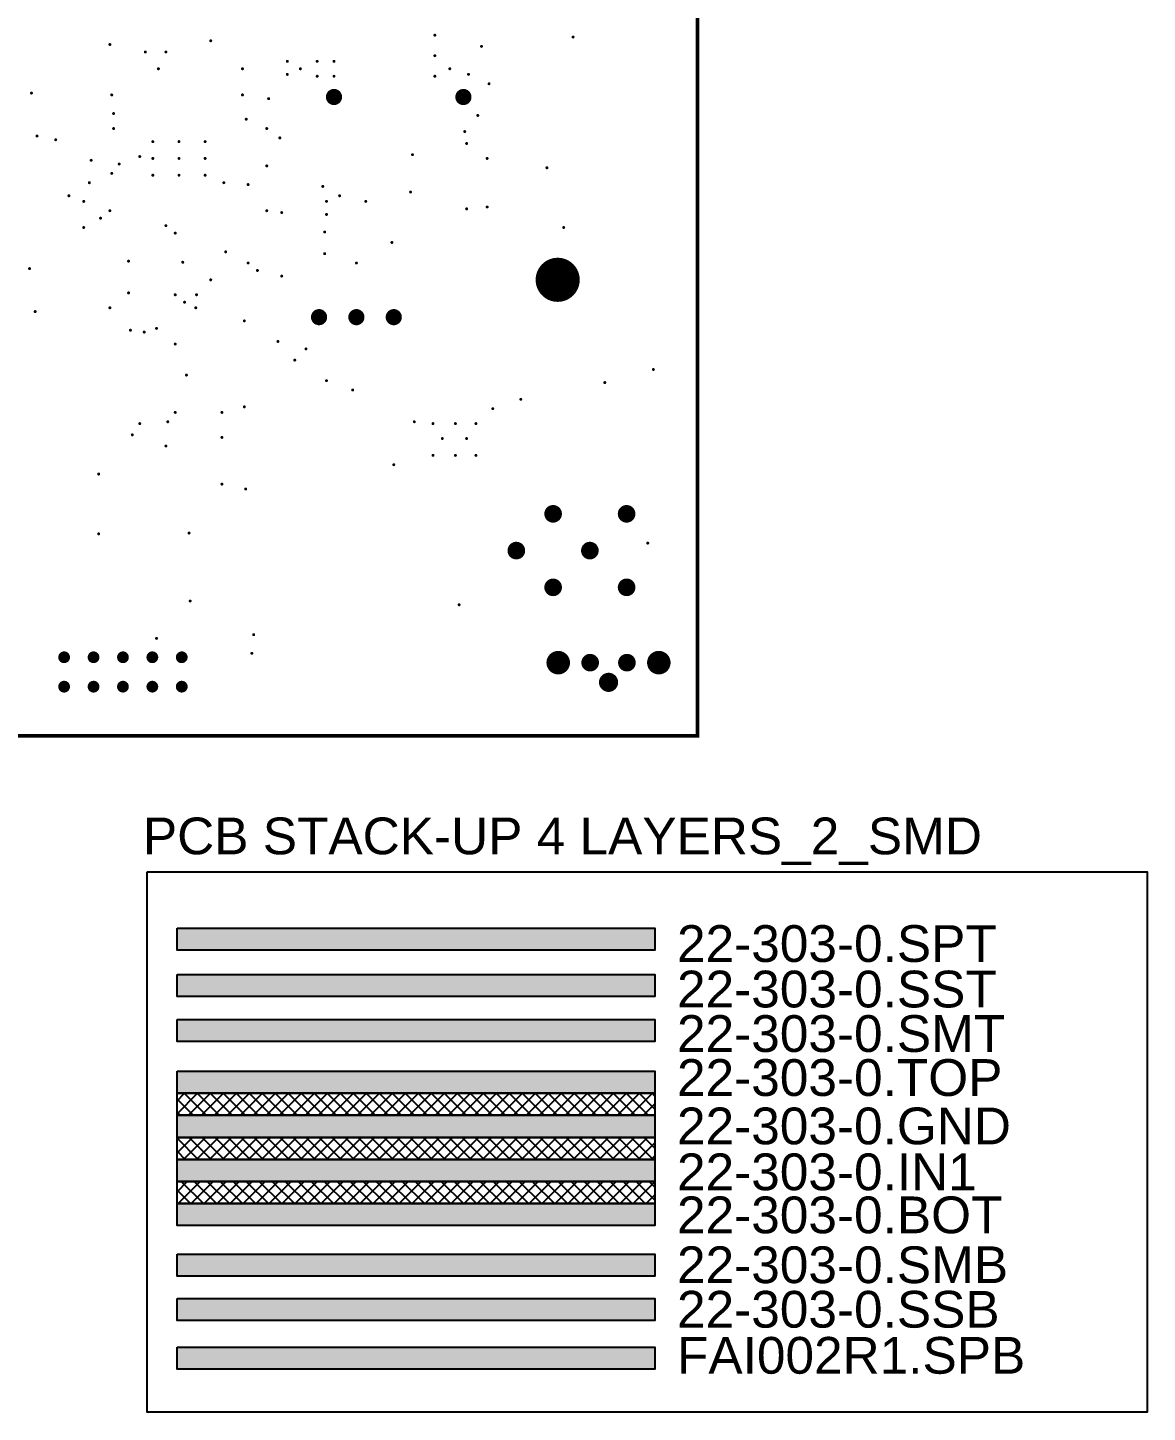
# Model space of a CAD drawing. Extents: x 360 to 555, y 561 to 888.
# Drawn here: x 478.4 to 554.5, y 577.6 to 671.8 of the extents above; entities that cross this region are included whole.
import ezdxf

# ---------------------------------------------------------------- set-up
doc = ezdxf.new("R2010")
doc.units = 0
doc.header["$LTSCALE"] = 10
doc.header["$MEASUREMENT"] = 0
doc.layers.get('0').update_dxf_attribs({"linetype": 'CONTINUOUS'})
for name, color, linetype in [('22-303-0_DRD', 6, 'CONTINUOUS'), ('22-303-0_DRL', 1, 'CONTINUOUS'), ('OGGETTO', 7, 'CONTINUOUS'), ('THRUHOLE_NPT', 7, 'CONTINUOUS'), ('THRUHOLE_TAP', 1, 'CONTINUOUS')]:
    doc.layers.add(name, color=color, linetype=linetype)
doc.styles.add('STILE25', font='arial.ttf', dxfattribs={"width": 1.2, "height": 2.5})

# ---------------------------------------------------------------- blocks, each defined once
blk = doc.blocks.new('ROUND_28')
at = {"const_width": 0.54991}
blk.add_lwpolyline([(-0.274954, 0, 1), (0.274954, 0, 1)], format="xyb", close=True, dxfattribs=at)
blk = doc.blocks.new('ROUND_30')
at = {"const_width": 0.65024}
blk.add_lwpolyline([(-0.32512, 0, 1), (0.32512, 0, 1)], format="xyb", close=True, dxfattribs=at)
blk = doc.blocks.new('ROUND_111')
at = {"const_width": 1.49987}
blk.add_lwpolyline([(-0.749934, 0, 1), (0.749934, 0, 1)], format="xyb", close=True, dxfattribs=at)
blk = doc.blocks.new('ROUND_112')
at = {"const_width": 0.59944}
blk.add_lwpolyline([(-0.29972, 0, 1), (0.29972, 0, 1)], format="xyb", close=True, dxfattribs=at)
blk = doc.blocks.new('ROUND_113')
at = {"const_width": 0.40005}
blk.add_lwpolyline([(-0.200024, 0, 1), (0.200024, 0, 1)], format="xyb", close=True, dxfattribs=at)
blk = doc.blocks.new('ROUND_114')
at = {"const_width": 0.8001}
blk.add_lwpolyline([(-0.40005, 0, 1), (0.40005, 0, 1)], format="xyb", close=True, dxfattribs=at)
blk = doc.blocks.new('ROUND_115')
at = {"const_width": 0.10033}
blk.add_lwpolyline([(-0.050164, 0, 1), (0.050164, 0, 1)], format="xyb", close=True, dxfattribs=at)
blk = doc.blocks.new('ROUND_116')
at = {"const_width": 0.10033}
blk.add_lwpolyline([(-0.050164, 0, 1), (0.050164, 0, 1)], format="xyb", close=True, dxfattribs=at)
blk = doc.blocks.new('ROUND_117')
at = {"const_width": 0.10033}
blk.add_lwpolyline([(-0.050164, 0, 1), (0.050164, 0, 1)], format="xyb", close=True, dxfattribs=at)
blk = doc.blocks.new('ROUND_108')
at = {"const_width": 0.10033}
blk.add_lwpolyline([(-0.050164, 0, 1), (0.050164, 0, 1)], format="xyb", close=True, dxfattribs=at)
blk = doc.blocks.new('ROUND_85')
at = {"const_width": 0.8001}
blk.add_lwpolyline([(-0.40005, 0, 1), (0.40005, 0, 1)], format="xyb", close=True, dxfattribs=at)
blk = doc.blocks.new('ROUND_82')
at = {"const_width": 1.49987}
blk.add_lwpolyline([(-0.749934, 0, 1), (0.749934, 0, 1)], format="xyb", close=True, dxfattribs=at)

msp = doc.modelspace()

# ---------------------------------------------------------------- hatches: boundary and pattern name
at = {"layer": 'OGGETTO'}
h = msp.add_hatch(color=6, dxfattribs=at)
h.paths.add_polyline_path([(521.03, 610.517), (488.53, 610.517), (488.53, 609.017), (521.03, 609.017)])
h.paths.add_polyline_path([(521.03, 582.023), (488.53, 582.023), (488.53, 580.523), (521.03, 580.523)])
h = msp.add_hatch(color=7, dxfattribs=at)
h.paths.add_polyline_path([(521.03, 607.368), (488.53, 607.368), (488.53, 605.868), (521.03, 605.868)])
h.paths.add_polyline_path([(521.03, 585.332), (488.53, 585.332), (488.53, 583.832), (521.03, 583.832)])
h = msp.add_hatch(color=3, dxfattribs=at)
h.paths.add_polyline_path([(521.03, 604.31), (488.53, 604.31), (488.53, 602.81), (521.03, 602.81)])
h.paths.add_polyline_path([(521.03, 588.346), (488.53, 588.346), (488.53, 586.846), (521.03, 586.846)])
h = msp.add_hatch(color=1, dxfattribs=at)
h.paths.add_polyline_path([(521.03, 600.794), (488.53, 600.794), (488.53, 599.294), (521.03, 599.294)])
h.paths.add_polyline_path([(521.03, 597.794), (488.53, 597.794), (488.53, 596.294), (521.03, 596.294)])
h.paths.add_polyline_path([(521.03, 594.794), (488.53, 594.794), (488.53, 593.294), (521.03, 593.294)])
h.paths.add_polyline_path([(521.03, 591.794), (488.53, 591.794), (488.53, 590.294), (521.03, 590.294)])
h = msp.add_hatch(dxfattribs=at)
h.set_pattern_fill('ANSI37', color=256, scale=5, style=0)
h.set_pattern_definition([(45, (428.03836, 340.2991), (-0.4419417, 0.4419417), []), (135, (428.03836, 340.2991), (-0.4419417, -0.4419417), [])])
h.paths.add_polyline_path([(521.03, 599.294), (488.53, 599.294), (488.53, 597.794), (521.03, 597.794)])
h.paths.add_polyline_path([(521.03, 596.294), (488.53, 596.294), (488.53, 594.794), (521.03, 594.794)])
h.paths.add_polyline_path([(521.03, 593.294), (488.53, 593.294), (488.53, 591.794), (521.03, 591.794)])

# ---------------------------------------------------------------- linework, layer by layer
at = {"layer": '22-303-0_DRD', "const_width": 0.254}
msp.add_lwpolyline([(504.415, 863.605), (504.415, 853.605), (509.416, 853.605), (509.416, 863.605), (523.914, 863.605), (523.914, 623.606), (383.914, 623.606), (383.914, 863.605), (504.415, 863.605)], dxfattribs=at)
at = {"layer": '22-303-0_DRL', "const_width": 0.254}
msp.add_lwpolyline([(504.415, 863.605), (504.415, 853.605), (509.416, 853.605), (509.416, 863.605), (523.914, 863.605), (523.914, 623.606), (383.914, 623.606), (383.914, 863.605), (504.415, 863.605)], dxfattribs=at)
at = {"layer": 'OGGETTO'}
for points in [[(486.505, 614.361), (554.509, 614.361), (554.509, 577.597), (486.505, 577.597)], [(488.53, 610.517), (521.03, 610.517), (521.03, 609.017), (488.53, 609.017)], [(488.53, 607.368), (521.03, 607.368), (521.03, 605.868), (488.53, 605.868)], [(488.53, 604.31), (521.03, 604.31), (521.03, 602.81), (488.53, 602.81)], [(488.53, 600.794), (521.03, 600.794), (521.03, 599.294), (488.53, 599.294)], [(488.53, 599.294), (521.03, 599.294), (521.03, 597.794), (488.53, 597.794)], [(488.53, 597.794), (521.03, 597.794), (521.03, 596.294), (488.53, 596.294)], [(488.53, 596.294), (521.03, 596.294), (521.03, 594.794), (488.53, 594.794)], [(488.53, 594.794), (521.03, 594.794), (521.03, 593.294), (488.53, 593.294)], [(488.53, 593.294), (521.03, 593.294), (521.03, 591.794), (488.53, 591.794)], [(488.53, 591.794), (521.03, 591.794), (521.03, 590.294), (488.53, 590.294)], [(488.53, 588.346), (521.03, 588.346), (521.03, 586.846), (488.53, 586.846)], [(488.53, 585.332), (521.03, 585.332), (521.03, 583.832), (488.53, 583.832)], [(488.53, 582.023), (521.03, 582.023), (521.03, 580.523), (488.53, 580.523)]]:
    msp.add_lwpolyline(points, close=True, dxfattribs=at)

# ---------------------------------------------------------------- block references
at = {"layer": '22-303-0_DRL'}
for name, p in [('ROUND_117', (483.965, 670.613)), ('ROUND_117', (490.823, 670.867)), ('ROUND_116', (506.063, 671.248)), ('ROUND_117', (509.238, 670.486)), ('ROUND_117', (515.461, 671.121)), ('ROUND_116', (486.378, 670.105)), ('ROUND_116', (487.775, 670.105)), ('ROUND_115', (496.03, 669.47)), ('ROUND_115', (498.062, 669.47)), ('ROUND_115', (499.205, 669.47)), ('ROUND_115', (506.063, 669.851)), ('ROUND_117', (487.267, 668.962)), ('ROUND_117', (492.982, 668.962)), ('ROUND_115', (496.03, 668.581)), ('ROUND_117', (496.919, 668.962)), ('ROUND_115', (498.062, 668.454)), ('ROUND_115', (499.205, 668.454)), ('ROUND_115', (506.063, 668.454)), ('ROUND_117', (507.079, 668.962)), ('ROUND_117', (508.349, 668.581)), ('ROUND_117', (509.746, 667.946)), ('ROUND_116', (478.631, 667.311)), ('ROUND_116', (484.092, 667.184)), ('ROUND_116', (492.982, 667.184)), ('ROUND_117', (494.76, 666.93)), ('ROUND_28', (499.205, 667.042)), ('ROUND_28', (508.004, 667.042)), ('ROUND_117', (484.219, 665.917)), ('ROUND_117', (508.984, 665.787)), ('ROUND_117', (484.219, 664.898)), ('ROUND_117', (493.236, 665.533)), ('ROUND_117', (494.633, 664.898)), ('ROUND_117', (508.095, 664.695)), ('ROUND_117', (479.012, 664.39)), ('ROUND_116', (480.282, 664.136)), ('ROUND_115', (486.886, 664.009)), ('ROUND_115', (488.664, 664.009)), ('ROUND_115', (490.442, 664.009)), ('ROUND_116', (495.522, 664.263)), ('ROUND_117', (508.222, 663.882)), ('ROUND_117', (485.997, 662.993)), ('ROUND_115', (486.886, 662.866)), ('ROUND_115', (488.664, 662.866)), ('ROUND_115', (490.442, 662.866)), ('ROUND_117', (504.539, 663.12)), ('ROUND_117', (509.619, 662.866)), ('ROUND_117', (482.695, 662.739)), ('ROUND_117', (484.092, 661.85)), ('ROUND_117', (484.6, 662.485)), ('ROUND_117', (494.633, 662.358)), ('ROUND_117', (513.683, 662.231)), ('ROUND_116', (482.568, 661.215)), ('ROUND_115', (486.886, 661.723)), ('ROUND_115', (488.664, 661.723)), ('ROUND_115', (490.442, 661.723)), ('ROUND_117', (491.712, 661.215)), ('ROUND_116', (493.363, 661.088)), ('ROUND_117', (498.443, 660.961)), ('ROUND_117', (481.179, 660.326)), ('ROUND_117', (499.586, 660.326)), ('ROUND_117', (504.412, 660.58)), ('ROUND_117', (482.187, 659.945)), ('ROUND_117', (483.965, 659.31)), ('ROUND_117', (494.633, 659.31)), ('ROUND_117', (495.649, 659.183)), ('ROUND_117', (498.697, 659.945)), ('ROUND_117', (498.697, 659.056)), ('ROUND_117', (501.364, 659.945)), ('ROUND_117', (508.222, 659.437)), ('ROUND_117', (509.619, 659.564)), ('ROUND_116', (482.187, 658.167)), ('ROUND_116', (483.33, 658.802)), ('ROUND_116', (487.775, 658.294)), ('ROUND_117', (514.826, 658.167)), ('ROUND_116', (488.41, 657.786)), ('ROUND_117', (498.57, 657.863)), ('ROUND_117', (503.142, 657.151)), ('ROUND_117', (491.839, 656.516)), ('ROUND_117', (498.57, 656.389)), ('ROUND_117', (478.504, 655.373)), ('ROUND_117', (485.235, 655.881)), ('ROUND_117', (488.918, 655.805)), ('ROUND_117', (493.363, 655.754)), ('ROUND_117', (500.729, 655.754)), ('ROUND_111', (514.415, 654.611)), ('ROUND_117', (490.823, 654.611)), ('ROUND_116', (493.998, 655.246)), ('ROUND_117', (495.649, 654.865)), ('ROUND_116', (485.235, 653.722)), ('ROUND_117', (488.41, 653.595)), ('ROUND_117', (489.858, 653.595)), ('ROUND_117', (478.885, 652.452)), ('ROUND_117', (483.965, 652.706)), ('ROUND_117', (489.045, 653.087)), ('ROUND_117', (489.807, 652.706)), ('ROUND_28', (498.189, 652.071)), ('ROUND_28', (500.729, 652.071)), ('ROUND_28', (503.269, 652.071)), ('ROUND_117', (493.109, 651.817)), ('ROUND_116', (485.362, 651.182)), ('ROUND_117', (486.302, 651.055)), ('ROUND_116', (487.14, 651.309)), ('ROUND_117', (488.41, 650.243)), ('ROUND_117', (495.395, 650.42)), ('ROUND_117', (497.3, 649.912)), ('ROUND_117', (496.538, 649.15)), ('ROUND_117', (489.172, 648.134)), ('ROUND_117', (498.697, 647.753)), ('ROUND_117', (520.922, 648.515)), ('ROUND_117', (500.475, 647.118)), ('ROUND_117', (517.62, 647.626)), ('ROUND_117', (493.109, 645.975)), ('ROUND_117', (510, 645.848)), ('ROUND_117', (511.905, 646.483)), ('ROUND_117', (487.902, 644.959)), ('ROUND_117', (488.41, 645.594)), ('ROUND_117', (491.585, 645.594)), ('ROUND_117', (504.666, 644.959)), ('ROUND_117', (485.489, 644.07)), ('ROUND_117', (485.997, 644.832)), ('ROUND_115', (505.936, 644.832)), ('ROUND_115', (507.46, 644.832)), ('ROUND_115', (508.857, 644.832)), ('ROUND_117', (487.775, 643.308)), ('ROUND_117', (491.585, 643.893)), ('ROUND_117', (506.571, 643.816)), ('ROUND_115', (508.222, 643.816)), ('ROUND_115', (505.936, 642.673)), ('ROUND_115', (507.46, 642.673)), ('ROUND_115', (508.857, 642.673)), ('ROUND_116', (483.203, 641.403)), ('ROUND_117', (503.269, 642.038)), ('ROUND_117', (491.585, 640.718)), ('ROUND_117', (493.198, 640.387)), ('ROUND_112', (514.105, 638.696)), ('ROUND_112', (519.103, 638.696)), ('ROUND_117', (489.35, 637.39)), ('ROUND_117', (483.203, 637.339)), ('ROUND_112', (511.603, 636.196)), ('ROUND_112', (516.604, 636.196)), ('ROUND_117', (520.541, 636.704)), ('ROUND_112', (514.105, 633.697)), ('ROUND_112', (519.103, 633.697)), ('ROUND_117', (489.426, 632.767)), ('ROUND_117', (507.714, 632.513)), ('ROUND_117', (487.14, 630.227)), ('ROUND_117', (493.744, 630.481)), ('ROUND_113', (480.854, 628.942)), ('ROUND_113', (482.855, 628.942)), ('ROUND_113', (484.854, 628.942)), ('ROUND_113', (486.853, 628.942)), ('ROUND_113', (488.852, 628.942)), ('ROUND_117', (493.617, 629.211)), ('ROUND_114', (514.453, 628.576)), ('ROUND_112', (516.624, 628.576)), ('ROUND_112', (519.124, 628.576)), ('ROUND_114', (521.293, 628.576)), ('ROUND_113', (480.854, 626.943)), ('ROUND_113', (482.855, 626.943)), ('ROUND_113', (484.854, 626.943)), ('ROUND_113', (486.853, 626.943)), ('ROUND_113', (488.852, 626.943)), ('ROUND_30', (517.874, 627.238))]:
    msp.add_blockref(name, p, dxfattribs=at)
at = {"layer": 'THRUHOLE_NPT'}
for name, p in [('ROUND_28', (499.205, 667.042)), ('ROUND_28', (508.004, 667.042)), ('ROUND_30', (517.874, 627.238))]:
    msp.add_blockref(name, p, dxfattribs=at)
at = {"layer": 'THRUHOLE_TAP'}
for name, p in [('ROUND_108', (483.965, 670.613)), ('ROUND_108', (490.823, 670.867)), ('ROUND_108', (506.063, 671.248)), ('ROUND_108', (509.238, 670.486)), ('ROUND_108', (515.461, 671.121)), ('ROUND_108', (486.378, 670.105)), ('ROUND_108', (487.775, 670.105)), ('ROUND_108', (496.03, 669.47)), ('ROUND_108', (498.062, 669.47)), ('ROUND_108', (499.205, 669.47)), ('ROUND_108', (506.063, 669.851)), ('ROUND_108', (487.267, 668.962)), ('ROUND_108', (492.982, 668.962)), ('ROUND_108', (496.03, 668.581)), ('ROUND_108', (496.919, 668.962)), ('ROUND_108', (498.062, 668.454)), ('ROUND_108', (499.205, 668.454)), ('ROUND_108', (506.063, 668.454)), ('ROUND_108', (507.079, 668.962)), ('ROUND_108', (508.349, 668.581)), ('ROUND_108', (509.746, 667.946)), ('ROUND_108', (478.631, 667.311)), ('ROUND_108', (484.092, 667.184)), ('ROUND_108', (492.982, 667.184)), ('ROUND_108', (494.76, 666.93)), ('ROUND_108', (484.219, 665.917)), ('ROUND_108', (508.984, 665.787)), ('ROUND_108', (484.219, 664.898)), ('ROUND_108', (493.236, 665.533)), ('ROUND_108', (494.633, 664.898)), ('ROUND_108', (508.095, 664.695)), ('ROUND_108', (479.012, 664.39)), ('ROUND_108', (480.282, 664.136)), ('ROUND_108', (486.886, 664.009)), ('ROUND_108', (488.664, 664.009)), ('ROUND_108', (490.442, 664.009)), ('ROUND_108', (495.522, 664.263)), ('ROUND_108', (508.222, 663.882)), ('ROUND_108', (485.997, 662.993)), ('ROUND_108', (486.886, 662.866)), ('ROUND_108', (488.664, 662.866)), ('ROUND_108', (490.442, 662.866)), ('ROUND_108', (504.539, 663.12)), ('ROUND_108', (509.619, 662.866)), ('ROUND_108', (482.695, 662.739)), ('ROUND_108', (484.092, 661.85)), ('ROUND_108', (484.6, 662.485)), ('ROUND_108', (494.633, 662.358)), ('ROUND_108', (513.683, 662.231)), ('ROUND_108', (482.568, 661.215)), ('ROUND_108', (486.886, 661.723)), ('ROUND_108', (488.664, 661.723)), ('ROUND_108', (490.442, 661.723)), ('ROUND_108', (491.712, 661.215)), ('ROUND_108', (493.363, 661.088)), ('ROUND_108', (498.443, 660.961)), ('ROUND_108', (481.179, 660.326)), ('ROUND_108', (499.586, 660.326)), ('ROUND_108', (504.412, 660.58)), ('ROUND_108', (482.187, 659.945)), ('ROUND_108', (483.965, 659.31)), ('ROUND_108', (494.633, 659.31)), ('ROUND_108', (495.649, 659.183)), ('ROUND_108', (498.697, 659.945)), ('ROUND_108', (498.697, 659.056)), ('ROUND_108', (501.364, 659.945)), ('ROUND_108', (508.222, 659.437)), ('ROUND_108', (509.619, 659.564)), ('ROUND_108', (482.187, 658.167)), ('ROUND_108', (483.33, 658.802)), ('ROUND_108', (487.775, 658.294)), ('ROUND_108', (514.826, 658.167)), ('ROUND_108', (488.41, 657.786)), ('ROUND_108', (498.57, 657.863)), ('ROUND_108', (503.142, 657.151)), ('ROUND_108', (491.839, 656.516)), ('ROUND_108', (498.57, 656.389)), ('ROUND_108', (478.504, 655.373)), ('ROUND_108', (485.235, 655.881)), ('ROUND_108', (488.918, 655.805)), ('ROUND_108', (493.363, 655.754)), ('ROUND_108', (500.729, 655.754)), ('ROUND_82', (514.415, 654.611)), ('ROUND_108', (490.823, 654.611)), ('ROUND_108', (493.998, 655.246)), ('ROUND_108', (495.649, 654.865)), ('ROUND_108', (485.235, 653.722)), ('ROUND_108', (488.41, 653.595)), ('ROUND_108', (489.858, 653.595)), ('ROUND_108', (478.885, 652.452)), ('ROUND_108', (483.965, 652.706)), ('ROUND_108', (489.045, 653.087)), ('ROUND_108', (489.807, 652.706)), ('ROUND_28', (498.189, 652.071)), ('ROUND_28', (500.729, 652.071)), ('ROUND_28', (503.269, 652.071)), ('ROUND_108', (493.109, 651.817)), ('ROUND_108', (485.362, 651.182)), ('ROUND_108', (486.302, 651.055)), ('ROUND_108', (487.14, 651.309)), ('ROUND_108', (488.41, 650.243)), ('ROUND_108', (495.395, 650.42)), ('ROUND_108', (497.3, 649.912)), ('ROUND_108', (496.538, 649.15)), ('ROUND_108', (489.172, 648.134)), ('ROUND_108', (498.697, 647.753)), ('ROUND_108', (520.922, 648.515)), ('ROUND_108', (500.475, 647.118)), ('ROUND_108', (517.62, 647.626)), ('ROUND_108', (493.109, 645.975)), ('ROUND_108', (510, 645.848)), ('ROUND_108', (511.905, 646.483)), ('ROUND_108', (487.902, 644.959)), ('ROUND_108', (488.41, 645.594)), ('ROUND_108', (491.585, 645.594)), ('ROUND_108', (504.666, 644.959)), ('ROUND_108', (485.489, 644.07)), ('ROUND_108', (485.997, 644.832)), ('ROUND_108', (505.936, 644.832)), ('ROUND_108', (507.46, 644.832)), ('ROUND_108', (508.857, 644.832)), ('ROUND_108', (487.775, 643.308)), ('ROUND_108', (491.585, 643.893)), ('ROUND_108', (506.571, 643.816)), ('ROUND_108', (508.222, 643.816)), ('ROUND_108', (505.936, 642.673)), ('ROUND_108', (507.46, 642.673)), ('ROUND_108', (508.857, 642.673)), ('ROUND_108', (483.203, 641.403)), ('ROUND_108', (503.269, 642.038)), ('ROUND_108', (491.585, 640.718)), ('ROUND_108', (493.198, 640.387)), ('ROUND_112', (514.105, 638.696)), ('ROUND_112', (519.103, 638.696)), ('ROUND_108', (489.35, 637.39)), ('ROUND_108', (483.203, 637.339)), ('ROUND_112', (511.603, 636.196)), ('ROUND_112', (516.604, 636.196)), ('ROUND_108', (520.541, 636.704)), ('ROUND_112', (514.105, 633.697)), ('ROUND_112', (519.103, 633.697)), ('ROUND_108', (489.426, 632.767)), ('ROUND_108', (507.714, 632.513)), ('ROUND_108', (487.14, 630.227)), ('ROUND_108', (493.744, 630.481)), ('ROUND_113', (480.854, 628.942)), ('ROUND_113', (482.855, 628.942)), ('ROUND_113', (484.854, 628.942)), ('ROUND_113', (486.853, 628.942)), ('ROUND_113', (488.852, 628.942)), ('ROUND_108', (493.617, 629.211)), ('ROUND_85', (514.453, 628.576)), ('ROUND_112', (516.624, 628.576)), ('ROUND_112', (519.124, 628.576)), ('ROUND_85', (521.293, 628.576)), ('ROUND_113', (480.854, 626.943)), ('ROUND_113', (482.855, 626.943)), ('ROUND_113', (484.854, 626.943)), ('ROUND_113', (486.853, 626.943)), ('ROUND_113', (488.852, 626.943))]:
    msp.add_blockref(name, p, dxfattribs=at)

# ---------------------------------------------------------------- texts
at = {"layer": 'OGGETTO', "style": 'STILE25'}
for s, p in [('PCB STACK-UP 4 LAYERS_2_SMD', (486.211, 615.543)), ('22-303-0.SPT', (522.53, 608.224)), ('22-303-0.SST', (522.53, 605.129)), ('22-303-0.SMT', (522.53, 602.104)), ('22-303-0.TOP', (522.53, 599.112)), ('22-303-0.GND', (522.53, 595.822)), ('22-303-0.IN1', (522.53, 592.7)), ('22-303-0.BOT', (522.53, 589.773)), ('22-303-0.SMB', (522.53, 586.38)), ('22-303-0.SSB', (522.53, 583.354)), ('FAI002R1.SPB', (522.53, 580.222))]:
    msp.add_text(s, height=2.5, dxfattribs=at).set_placement(p)

doc.saveas('drawing.dxf')
